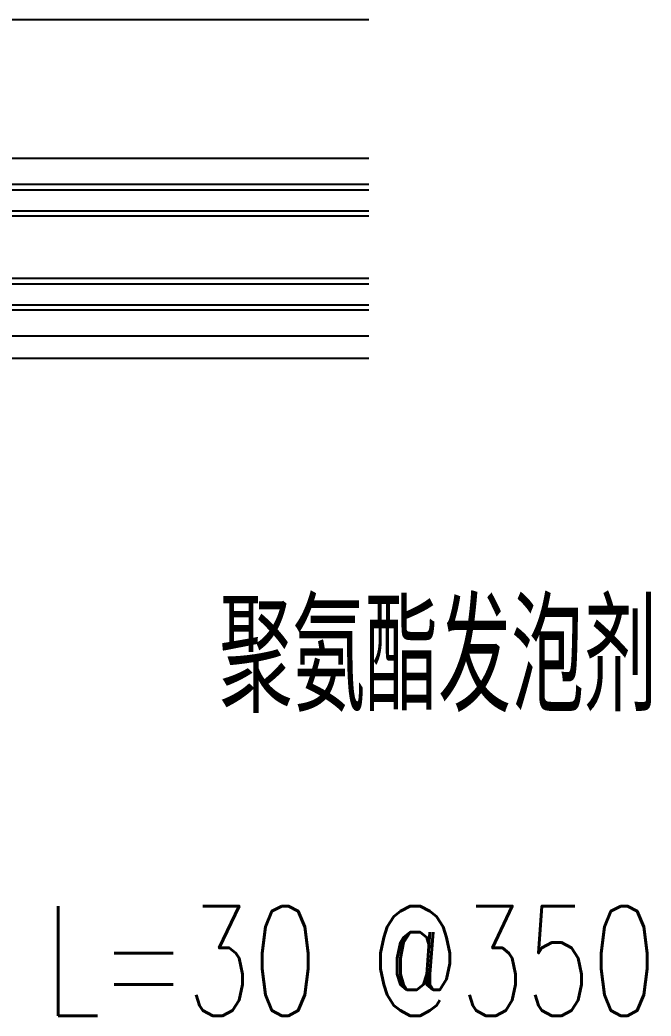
# Model space of a CAD drawing. Extents: x -202236 to 1002404, y -663931 to 1550022.
# Drawn here: x 24567.1 to 24688, y -357156 to -356965.4 of the extents above; entities that cross this region are included whole.
import ezdxf
from ezdxf.enums import TextEntityAlignment as Align

# ---------------------------------------------------------------- set-up
doc = ezdxf.new("R2010")
doc.units = 0
for name, color, linetype in [('112铝材投影', 112, 'Continuous'), ('4玻璃幕墙', 4, 'Continuous'), ('Fill', 8, 'Continuous'), ('TEXT', 7, 'Continuous')]:
    doc.layers.add(name, color=color, linetype=linetype)
doc.styles.add('DHTEXT-1', font='ROMANS.shx', dxfattribs={"width": 0.7, "bigfont": 'CHINESE.shx'})

# ---------------------------------------------------------------- blocks, each defined once
blk = doc.blocks.new('*U758')
at = {"layer": '112铝材投影', "ltscale": 0.1}
for p, q in [((-142.9583137871273, 63.00000000022919), (-34.70465579548909, 63.00000000022919)), ((-142.9583137871941, 36.49999999017655), (-37.29053992026229, 36.49999999017655)), ((-142.9583137871755, 2.500000000000909), (-36.50861425012909, 2.500000000000909)), ((-142.9583137871286, -1.800000000000182), (-34.70465579547954, -1.800000000000182))]:
    blk.add_line(p, q, dxfattribs=at)
at = {"layer": '4玻璃幕墙'}
for points in [[(-142.9583137871314, 31.49999999016927), (-19.50465682496315, 31.49999999016927), (-18.50465682496315, 30.49999999016927), (-18.50465682496315, 26.49999999016927), (-19.50465682496315, 25.49999999016927), (-142.9583137871314, 25.49999999016927)], [(-142.9583137871318, 13.49999999016927), (-19.50465682496269, 13.49999999016927), (-18.50465682496224, 12.49999999016927), (-18.50465682496133, 8.499999990169272), (-19.50465682496088, 7.499999990170181), (-142.9583137871318, 7.499999990171091)]]:
    blk.add_lwpolyline(points, dxfattribs=at)
at = {"layer": 'Fill'}
for p, q in [((-18.50465682496315, 30.49999999016927), (-142.9583137871314, 30.49999999016927)), ((-18.50465579549427, 26.50000101963906), (-142.9583127576625, 26.50000101963906)), ((-18.50465579549427, 12.49999908152586), (-142.9583127576625, 12.49999908152586)), ((-18.50465682496315, 8.500000110995643), (-142.9583137871314, 8.500000110995643))]:
    blk.add_line(p, q, dxfattribs=at)

msp = doc.modelspace()

# ---------------------------------------------------------------- block references
at = {"ltscale": 20, "xscale": -1}
msp.add_blockref('*U758', (24490.97793391955, -357028.3624589698), dxfattribs=at)

# ---------------------------------------------------------------- texts
at = {"layer": 'TEXT', "ltscale": 60, "style": 'DHTEXT-1', "width": 0.7}
for s, p in [('聚氨酯发泡剂', (24689.09825683074, -357087.2378625739)), ('门窗滑动扣件 L=30 @350', (24689.09825683074, -357145.4273704616))]:
    msp.add_text(s, height=21, dxfattribs=at).set_placement(p, align=Align.MIDDLE_RIGHT)

doc.saveas('drawing.dxf')
